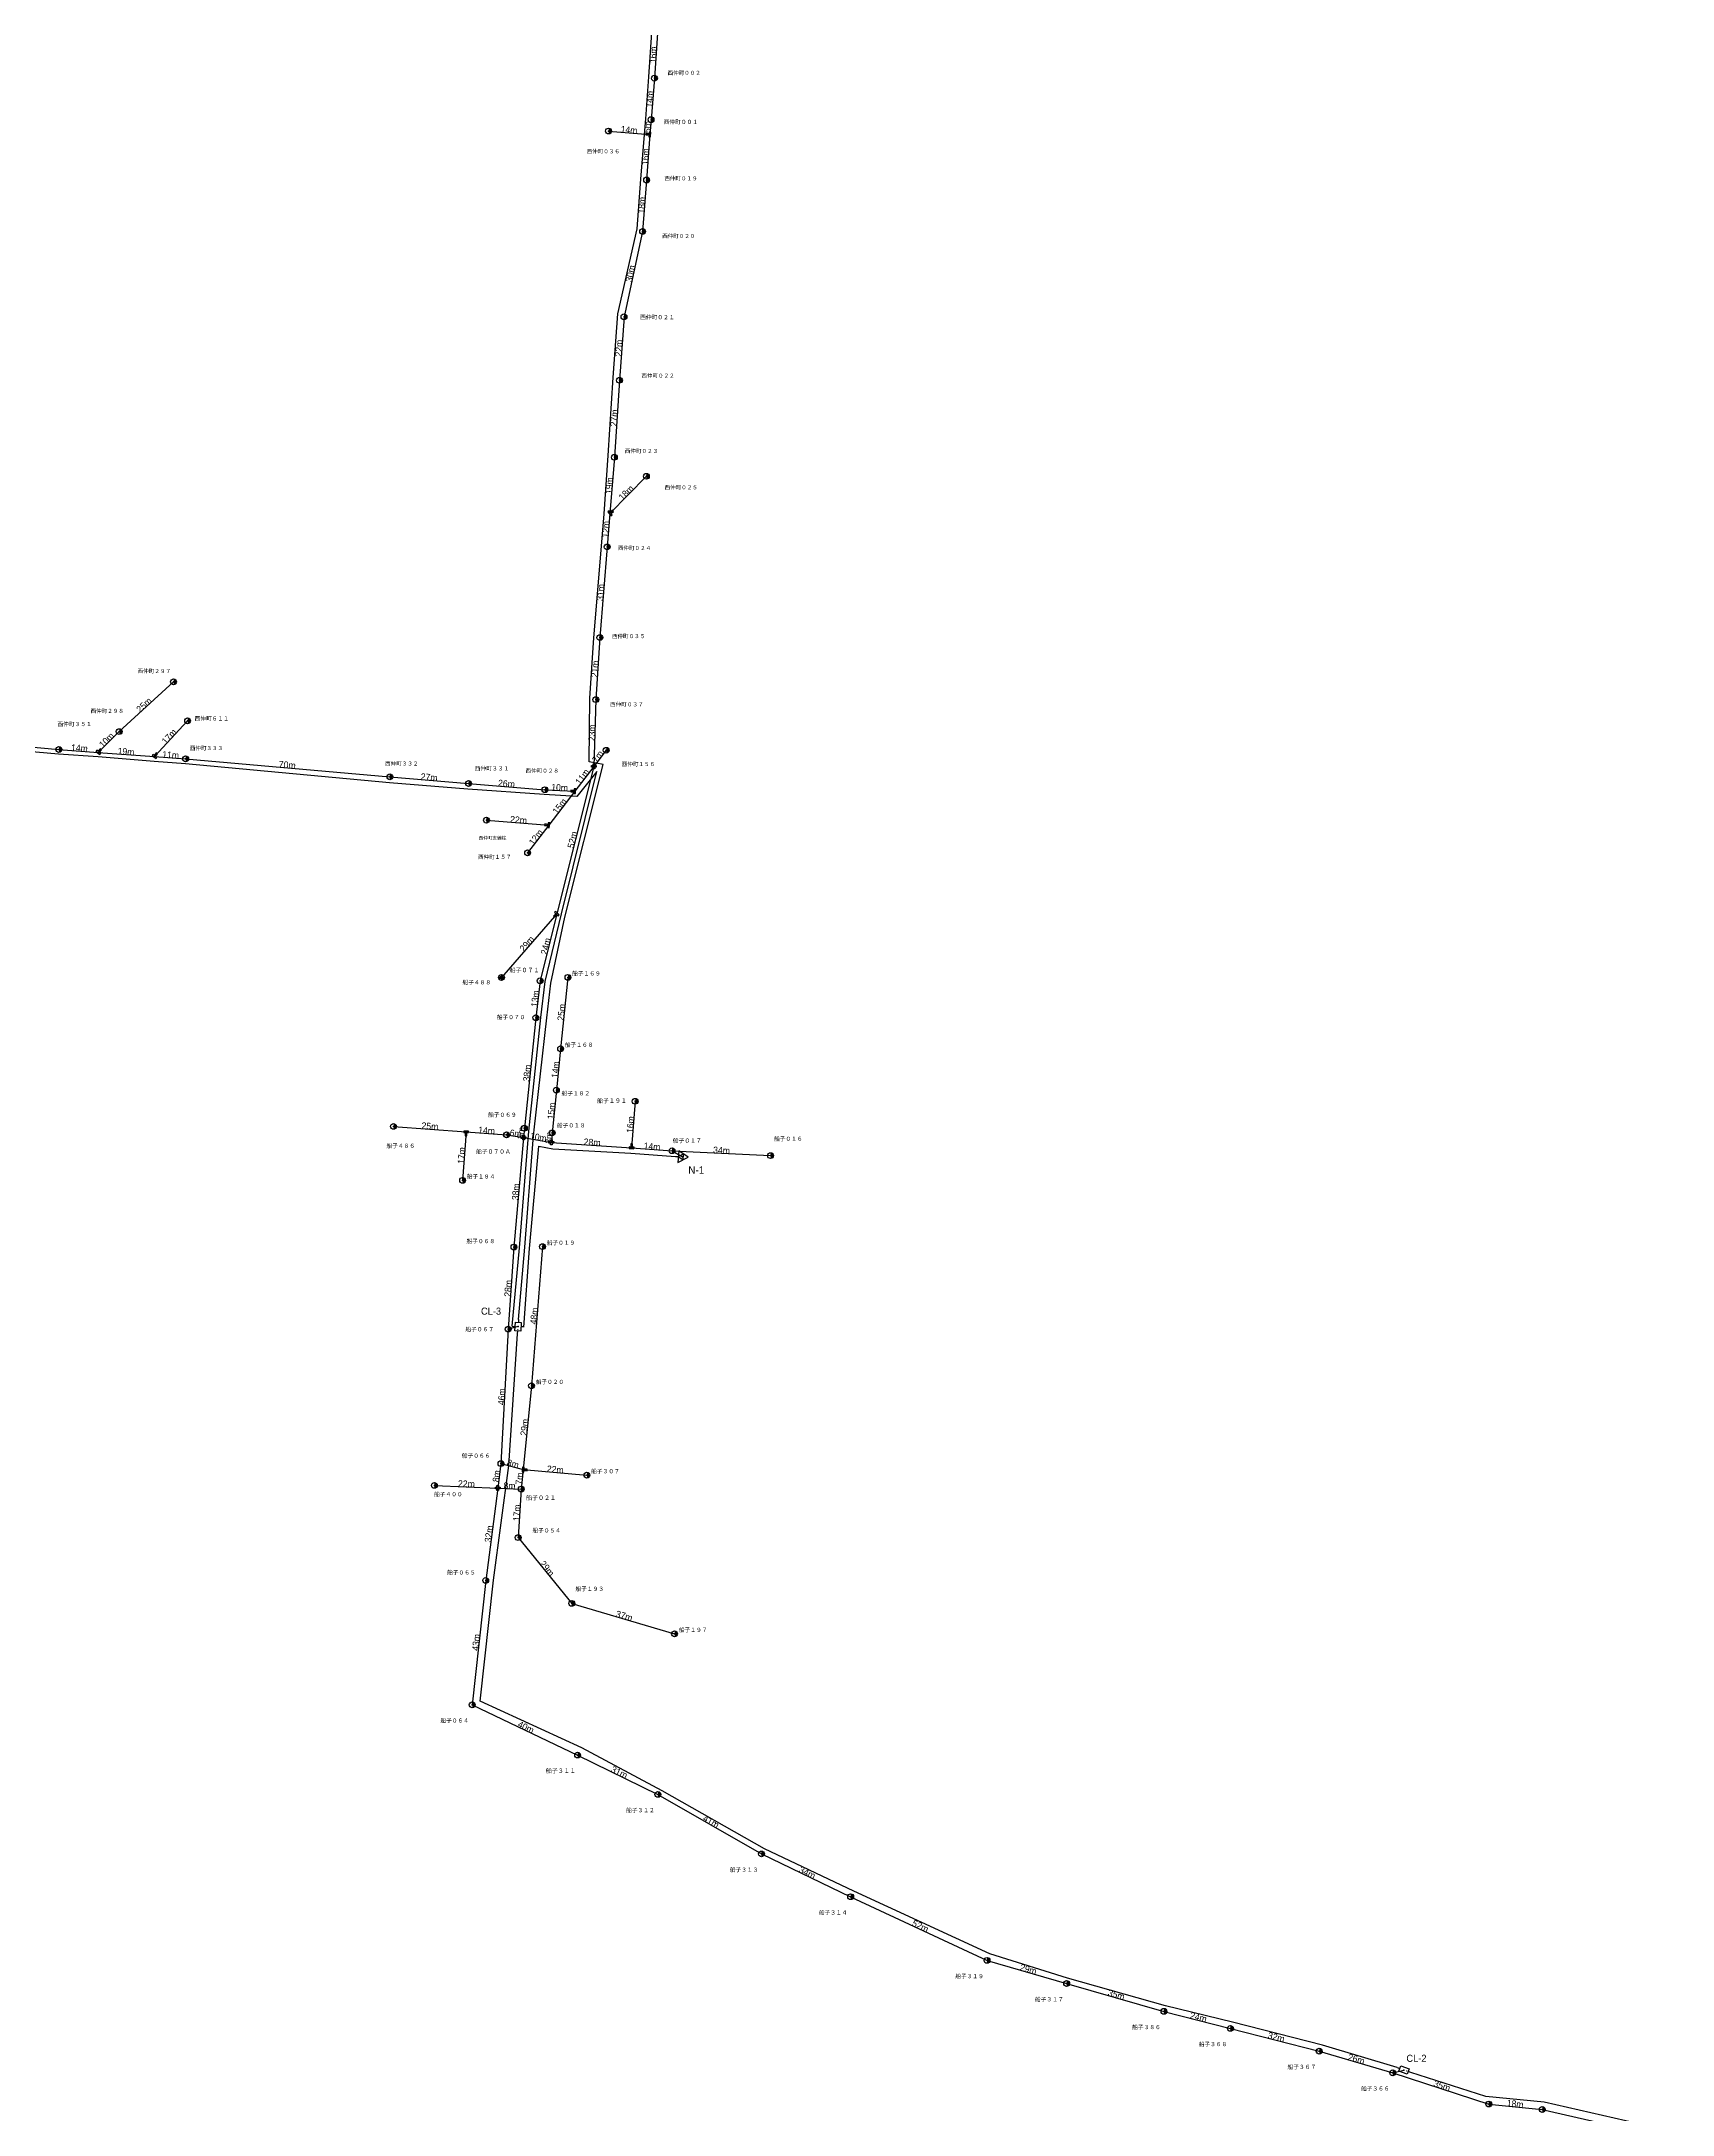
# Model space of a CAD drawing. Extents: x 11718 to 14317, y 5718 to 11395.
# Drawn here: x 12633 to 13194, y 7142 to 7855 of the extents above; entities that cross this region are included whole.
import ezdxf
from ezdxf.enums import TextEntityAlignment as Align

# ---------------------------------------------------------------- set-up
doc = ezdxf.new("R2010")
doc.units = 0
doc.layers.get('0').update_dxf_attribs({"lineweight": 25})
for name, color, linetype, lineweight in [('DROP', 6, 'Continuous', 25), ('IN', 7, 'Continuous', 25), ('KAN', 3, 'Continuous', 25), ('KPLINK', 2, 'Continuous', 25), ('LP', 2, 'Continuous', 25), ('MESSEN', 9, 'Continuous', 25), ('POLE', 7, 'Continuous', 25), ('SPAN', 7, 'Continuous', 25)]:
    doc.layers.add(name, color=color, linetype=linetype, lineweight=lineweight)
doc.styles.add('MS PGothic', font='')
doc.styles.get("Standard").update_dxf_attribs({"font": 'txt.shx', "bigfont": 'extfont2'})
doc.styles.get('MS PGothic').set_extended_font_data('ＭＳ Ｐゴシック')

# ---------------------------------------------------------------- blocks, each defined once
blk = doc.blocks.new('T_CP')
at = {"transparency": 33554687}
h = blk.add_hatch(color=256, dxfattribs=at)
edge = h.paths.add_edge_path()
edge.add_spline(control_points=[(0, -1), (0.09, -1), (0.26, -0.98), (0.51, -0.88), (0.72, -0.72), (0.88, -0.51), (0.98, -0.26), (1.01, 0), (0.98, 0.26), (0.88, 0.51), (0.72, 0.72), (0.51, 0.88), (0.26, 0.98), (0.09, 1), (0, 1)], knot_values=[0, 0, 0, 0, 0.261052, 0.522105, 0.783157, 1.04421, 1.305262, 1.566314, 1.827367, 2.088419, 2.349471, 2.610524, 2.871576, 3.132629, 3.132629, 3.132629, 3.132629], weights=[1, 1, 1, 1, 1, 1, 1, 1, 1, 1, 1, 1, 1, 1, 1], degree=3, periodic=0)
edge.add_line((0, 1), (0, 0))
edge.add_line((0, 0), (0, -1))
blk.add_circle((0, 0), 1)
blk.add_point((0, 0))
at = {"layer": 'SPAN', "flags": 1}
for tag in ['V7', 'V8', 'V1', 'V2', 'V4', 'V3', 'V5', 'V6']:
    blk.add_attdef(tag, (0, 0), '', height=0.2, dxfattribs=at)
blk = doc.blocks.new('T_BUN')
blk.add_lwpolyline([(-0.84, 0.28), (-0.84, -0.28), (-0.28, -0.28), (-0.28, -1.4), (0.28, -1.4), (0.28, -0.28), (0.84, -0.28), (0.84, 0.28), (-0.84, 0.28)], close=True)
blk.add_point((0, 0))
at = {"layer": 'SPAN', "flags": 1}
for tag in ['V2', 'V7', 'V8', 'V4', 'V3', 'V5', 'V6', 'V1']:
    blk.add_attdef(tag, (0, 0), '', height=0.2, dxfattribs=at)
blk = doc.blocks.new('J_BUN')
blk.add_lwpolyline([(-0.84, -0.28), (-0.84, 0.28), (-0.28, 0.28), (-0.28, 0.84), (0.28, 0.84), (0.28, 0.28), (0.84, 0.28), (0.84, -0.28), (0.28, -0.28), (0.28, -0.84), (-0.28, -0.84), (-0.28, -0.28), (-0.84, -0.28)], close=True)
blk.add_point((0, 0))
at = {"layer": 'SPAN', "flags": 1}
for tag in ['V2', 'V7', 'V8', 'V4', 'V3', 'V5', 'V6', 'V1']:
    blk.add_attdef(tag, (0, 0), '', height=0.2, dxfattribs=at)
blk = doc.blocks.new('D_P')
at = {"layer": 'LP'}
for p, q in [((-1, 0), (1, 0)), ((-0.71, -0.71), (0.71, 0.71)), ((-0.71, 0.71), (0.71, -0.71)), ((0, 1), (0, -1))]:
    blk.add_line(p, q, dxfattribs=at)
blk.add_circle((0, 0), 1, dxfattribs=at)
at = {"layer": 'SPAN', "flags": 1}
for tag in ['V1', 'V2', 'V3', 'V4', 'V5', 'V6', 'V7', 'V8']:
    blk.add_attdef(tag, (0, 0), '', height=0.2, dxfattribs=at)
blk = doc.blocks.new('CL_CL1')
at = {"layer": 'IN', "transparency": 33554687}
h = blk.add_hatch(color=256, dxfattribs=at)
edge = h.paths.add_edge_path()
edge.add_spline(control_points=[(1.7, 0), (1.7, 0.02), (1.7, 0.05), (1.68, 0.1), (1.64, 0.14), (1.6, 0.18), (1.55, 0.2), (1.5, 0.2), (1.45, 0.2), (1.4, 0.18), (1.36, 0.14), (1.32, 0.1), (1.3, 0.05), (1.3, 0.02), (1.3, 0)], knot_values=[0, 0, 0, 0, 0.05221, 0.104421, 0.156631, 0.208842, 0.261052, 0.313263, 0.365473, 0.417684, 0.469894, 0.522105, 0.574315, 0.626526, 0.626526, 0.626526, 0.626526], weights=[1, 1, 1, 1, 1, 1, 1, 1, 1, 1, 1, 1, 1, 1, 1], degree=3, periodic=0)
edge.add_line((1.3, 0), (1.5, 0))
edge.add_line((1.5, 0), (1.7, 0))
h = blk.add_hatch(color=256, dxfattribs=at)
edge = h.paths.add_edge_path()
edge.add_spline(control_points=[(1.3, 0), (1.3, -0.02), (1.3, -0.05), (1.32, -0.1), (1.36, -0.14), (1.4, -0.18), (1.45, -0.2), (1.5, -0.2), (1.55, -0.2), (1.6, -0.18), (1.64, -0.14), (1.68, -0.1), (1.7, -0.05), (1.7, -0.02), (1.7, 0)], knot_values=[0, 0, 0, 0, 0.05221, 0.104421, 0.156631, 0.208842, 0.261052, 0.313263, 0.365473, 0.417684, 0.469894, 0.522105, 0.574315, 0.626526, 0.626526, 0.626526, 0.626526], weights=[1, 1, 1, 1, 1, 1, 1, 1, 1, 1, 1, 1, 1, 1, 1], degree=3, periodic=0)
edge.add_line((1.7, 0), (1.5, 0))
edge.add_line((1.5, 0), (1.3, 0))
for p, q in [((0, 0), (1, 0)), ((5, 0), (4, 0))]:
    blk.add_line(p, q)
blk.add_lwpolyline([(1, -1), (1, 1), (4, 1), (4, -1), (1, -1)], close=True)
blk.add_point((2.5, 0))
at = {"layer": 'SPAN', "flags": 1}
for tag in ['V8', 'V7', 'V6', 'V5', 'V4', 'V3', 'V2', 'V1']:
    blk.add_attdef(tag, (0, 0), '', height=0.2, dxfattribs=at)
blk = doc.blocks.new('CL_CL2')
at = {"layer": 'IN', "transparency": 33554687}
h = blk.add_hatch(color=256, dxfattribs=at)
edge = h.paths.add_edge_path()
edge.add_spline(control_points=[(1.7, 0), (1.7, 0.02), (1.7, 0.05), (1.68, 0.1), (1.64, 0.14), (1.6, 0.18), (1.55, 0.2), (1.5, 0.2), (1.45, 0.2), (1.4, 0.18), (1.36, 0.14), (1.32, 0.1), (1.3, 0.05), (1.3, 0.02), (1.3, 0)], knot_values=[0, 0, 0, 0, 0.05221, 0.104421, 0.156631, 0.208842, 0.261052, 0.313263, 0.365473, 0.417684, 0.469894, 0.522105, 0.574315, 0.626526, 0.626526, 0.626526, 0.626526], weights=[1, 1, 1, 1, 1, 1, 1, 1, 1, 1, 1, 1, 1, 1, 1], degree=3, periodic=0)
edge.add_line((1.3, 0), (1.5, 0))
edge.add_line((1.5, 0), (1.7, 0))
h = blk.add_hatch(color=256, dxfattribs=at)
edge = h.paths.add_edge_path()
edge.add_spline(control_points=[(1.3, 0), (1.3, -0.02), (1.3, -0.05), (1.32, -0.1), (1.36, -0.14), (1.4, -0.18), (1.45, -0.2), (1.5, -0.2), (1.55, -0.2), (1.6, -0.18), (1.64, -0.14), (1.68, -0.1), (1.7, -0.05), (1.7, -0.02), (1.7, 0)], knot_values=[0, 0, 0, 0, 0.05221, 0.104421, 0.156631, 0.208842, 0.261052, 0.313263, 0.365473, 0.417684, 0.469894, 0.522105, 0.574315, 0.626526, 0.626526, 0.626526, 0.626526], weights=[1, 1, 1, 1, 1, 1, 1, 1, 1, 1, 1, 1, 1, 1, 1], degree=3, periodic=0)
edge.add_line((1.7, 0), (1.5, 0))
edge.add_line((1.5, 0), (1.3, 0))
for p, q in [((0, 0), (1, 0)), ((2.5, 2), (2.5, 1)), ((5, 0), (4, 0)), ((2.5, -2), (2.5, -1))]:
    blk.add_line(p, q)
blk.add_lwpolyline([(1, -1), (1, 1), (4, 1), (4, -1), (1, -1)], close=True)
blk.add_point((2.5, 0))
at = {"layer": 'SPAN', "flags": 1}
for tag in ['V8', 'V7', 'V6', 'V5', 'V4', 'V3', 'V2', 'V1']:
    blk.add_attdef(tag, (0, 0), '', height=0.2, dxfattribs=at)
blk = doc.blocks.new('NODE_NODE1')
blk.add_line((0, 0), (1, 0))
for points in [[(1, -2), (4.46, 0), (1, 2), (1, -2)], [(2.73, 1), (1, 0), (2.73, -1), (2.73, 1)]]:
    blk.add_lwpolyline(points, close=True)
blk.add_point((2.5, 0))
at = {"layer": 'SPAN', "flags": 1}
for tag in ['V2', 'V3', 'V5', 'V6', 'V4', 'V8', 'V7', 'V1']:
    blk.add_attdef(tag, (0, 0), '', height=0.2, dxfattribs=at)

msp = doc.modelspace()

# ---------------------------------------------------------------- linework, layer by layer
at = {"layer": 'DROP'}
msp.add_lwpolyline([(12799.02, 7412.62), (12800.91, 7439.64), (12804.12, 7474.88), (12808.95, 7473.91), (12835.83, 7472.47), (12851.12, 7471.34)], dxfattribs=at)
at = {"layer": 'KAN'}
for points in [[(12797.19, 7415.25), (12799.39, 7440.07), (12802.24, 7477.03), (12802.56, 7480.46), (12806.94, 7519), (12808.27, 7530.97), (12813.11, 7553.59), (12826.32, 7606.16), (12821.5, 7607.05), (12821.68, 7628.95), (12823.13, 7649.79), (12825.77, 7681.32), (12826.67, 7692.44), (12828.02, 7712.46), (12829.68, 7739.29), (12831.35, 7761.25), (12838.02, 7790.48), (12839.25, 7807.57), (12840.48, 7822.99), (12840.96, 7828.31), (12841.99, 7842.75), (12843.07, 7858.11)], [(12795.03, 7412.88), (12797.48, 7439.84), (12800.77, 7480.04), (12804.9, 7519.14), (12806.3, 7531.51), (12811.93, 7554.74), (12824.09, 7603.74), (12817.27, 7595.21), (12805.97, 7595.88), (12779.8, 7597.67), (12752.78, 7599.87), (12682.6, 7606.45), (12671.84, 7607.2), (12652.59, 7608.76), (12638.95, 7609.72), (12611.61, 7612.15)], [(13099.37, 7157.78), (13073.66, 7165.51), (13042.76, 7173.41), (13019.68, 7179.08), (12985.97, 7188.56), (12959.28, 7196.98), (12912.48, 7218.45), (12881.75, 7233.01), (12846.64, 7253.02), (12818.9, 7267.76), (12784.02, 7283.85), (12788.62, 7325.47), (12793.87, 7364.97), (12796.86, 7410.26)], [(13194.1, 7135.77), (13149.96, 7145.85), (13129.88, 7147.8), (13104.09, 7156.13)]]:
    msp.add_lwpolyline(points, dxfattribs=at)
at = {"layer": 'KPLINK'}
for p, q in [((12849.99, 7473.27), (12853.61, 7471.16)), ((12797.02, 7412.75), (12793.61, 7411.87)), ((13097.86, 7155.99), (13101.73, 7156.95))]:
    msp.add_line(p, q, dxfattribs=at)
at = {"layer": 'MESSEN'}
for p, q in [((12845.01, 7857.88), (12843.93, 7842.33)), ((12843.93, 7842.33), (12842.76, 7828.06)), ((12842.76, 7828.06), (12842.39, 7822.96)), ((12828.14, 7824.15), (12842.39, 7822.96)), ((12842.39, 7822.96), (12841.25, 7807.3)), ((12841.25, 7807.3), (12839.85, 7789.59)), ((12839.85, 7789.59), (12833.46, 7760.25)), ((12833.46, 7760.25), (12831.91, 7738.38)), ((12831.91, 7738.38), (12830.16, 7711.88)), ((12830.16, 7711.88), (12828.61, 7692.58)), ((12841.17, 7705.35), (12828.61, 7692.58)), ((12828.61, 7692.58), (12827.68, 7681.05)), ((12827.68, 7681.05), (12825.16, 7649.85)), ((12825.16, 7649.85), (12823.78, 7628.49)), ((12678.53, 7634.61), (12659.83, 7617.49)), ((12823.78, 7628.49), (12823.1, 7605.54)), ((12683.36, 7621.2), (12671.98, 7608.9)), ((12611.83, 7613.92), (12639.11, 7611.34)), ((12659.83, 7617.49), (12652.65, 7610.34)), ((12639.11, 7611.34), (12652.65, 7610.34)), ((12652.65, 7610.34), (12671.98, 7608.9)), ((12671.98, 7608.9), (12682.69, 7608.11)), ((12682.69, 7608.11), (12752.91, 7601.93)), ((12823.1, 7605.54), (12810.39, 7554.82)), ((12823.1, 7605.54), (12816.56, 7596.99)), ((12827.34, 7611.07), (12823.1, 7605.54)), ((12752.91, 7601.93), (12780, 7599.65)), ((12780, 7599.65), (12806.28, 7597.51)), ((12806.28, 7597.51), (12816.56, 7596.99)), ((12816.56, 7596.99), (12807.58, 7585.26)), ((12786.14, 7587.01), (12807.58, 7585.26)), ((12807.58, 7585.26), (12800.32, 7575.77)), ((12810.39, 7554.82), (12791.31, 7532.88)), ((12810.39, 7554.82), (12804.61, 7531.74)), ((12814.19, 7532.93), (12811.66, 7508.36)), ((12804.61, 7531.74), (12803.15, 7519.04)), ((12803.15, 7519.04), (12799.18, 7480.99)), ((12811.66, 7508.36), (12810.2, 7494.13)), ((12810.2, 7494.13), (12808.74, 7479.4)), ((12837.31, 7490.29), (12836.05, 7474.24)), ((12754.18, 7481.65), (12779.16, 7479.78)), ((12779.16, 7479.78), (12777.94, 7463.08)), ((12779.16, 7479.78), (12793.08, 7478.74)), ((12793.08, 7478.74), (12798.9, 7477.81)), ((12798.9, 7477.81), (12795.6, 7440.13)), ((12799.18, 7480.99), (12798.9, 7477.81)), ((12798.9, 7477.81), (12808.47, 7476.14)), ((12808.74, 7479.4), (12808.47, 7476.14)), ((12808.47, 7476.14), (12836.05, 7474.24)), ((12836.05, 7474.24), (12849.99, 7473.27)), ((12849.99, 7473.27), (12883.86, 7471.58)), ((12805.42, 7440.27), (12801.65, 7392.41)), ((12795.6, 7440.13), (12793.61, 7411.87)), ((12793.61, 7411.87), (12791.14, 7365.6)), ((12801.65, 7392.41), (12798.77, 7363.58)), ((12791.14, 7365.6), (12790.05, 7357.2)), ((12791.14, 7365.6), (12798.77, 7363.58)), ((12798.77, 7363.58), (12798.12, 7356.87)), ((12798.77, 7363.58), (12820.69, 7361.64)), ((12768.23, 7358.11), (12790.05, 7357.2)), ((12790.05, 7357.2), (12785.91, 7325.42)), ((12790.05, 7357.2), (12798.12, 7356.87)), ((12798.12, 7356.87), (12797.06, 7340.14)), ((12797.06, 7340.14), (12815.5, 7317.52)), ((12785.91, 7325.42), (12781.25, 7282.61)), ((12815.5, 7317.52), (12850.85, 7307.05)), ((12781.25, 7282.61), (12817.5, 7265.32)), ((12817.5, 7265.32), (12845.12, 7251.78)), ((12845.12, 7251.78), (12880.75, 7231.31)), ((12880.75, 7231.31), (12911.42, 7216.58)), ((12911.42, 7216.58), (12958.32, 7194.68)), ((12958.32, 7194.68), (12985.71, 7186.72)), ((12985.71, 7186.72), (13019.17, 7177.14)), ((13019.17, 7177.14), (13042.04, 7171.27)), ((13042.04, 7171.27), (13072.58, 7163.44)), ((13072.58, 7163.44), (13097.86, 7155.99)), ((13097.86, 7155.99), (13130.91, 7145.24)), ((13130.91, 7145.24), (13149.29, 7143.38)), ((13149.29, 7143.38), (13192.97, 7133.43))]:
    msp.add_line(p, q, dxfattribs=at)

# ---------------------------------------------------------------- block references
msp.add_blockref('D_P', (12791.31, 7532.88))
at = {"layer": 'DROP', "rotation": 355.7869969877821}
msp.add_blockref('NODE_NODE1', (12851.12, 7471.34), dxfattribs=at)
at = {"layer": 'KAN'}
for name, p, rotation in [('CL_CL2', (12796.86, 7410.26), 86.22908142312203), ('CL_CL1', (13104.09, 7156.13), 160.8011076904251)]:
    msp.add_blockref(name, p, dxfattribs=dict(at, rotation=rotation))
at = {"layer": 'POLE'}
for name, p in [('T_CP', (12843.93, 7842.33)), ('T_CP', (12842.76, 7828.06)), ('T_CP', (12828.14, 7824.15)), ('T_CP', (12841.25, 7807.3)), ('T_CP', (12839.85, 7789.59)), ('T_CP', (12833.46, 7760.25)), ('T_CP', (12831.91, 7738.38)), ('T_CP', (12830.16, 7711.88)), ('T_CP', (12841.17, 7705.35)), ('T_CP', (12827.68, 7681.05)), ('T_CP', (12825.16, 7649.85)), ('T_CP', (12678.53, 7634.61)), ('T_CP', (12823.78, 7628.49)), ('T_CP', (12683.36, 7621.2)), ('T_CP', (12639.11, 7611.34)), ('T_CP', (12659.83, 7617.49)), ('T_CP', (12827.34, 7611.07)), ('T_CP', (12682.69, 7608.11)), ('J_BUN', (12823.1, 7605.54)), ('T_CP', (12752.91, 7601.93)), ('T_CP', (12780, 7599.65)), ('T_CP', (12806.28, 7597.51)), ('T_CP', (12786.14, 7587.01)), ('T_CP', (12800.32, 7575.77)), ('T_CP', (12814.19, 7532.93)), ('T_CP', (12804.61, 7531.74)), ('T_CP', (12803.15, 7519.04)), ('T_CP', (12811.66, 7508.36)), ('T_CP', (12810.2, 7494.13)), ('T_CP', (12837.31, 7490.29)), ('T_CP', (12754.18, 7481.65)), ('T_BUN', (12779.16, 7479.78)), ('T_CP', (12793.08, 7478.74)), ('J_BUN', (12798.9, 7477.81)), ('T_CP', (12799.18, 7480.99)), ('J_BUN', (12808.47, 7476.14)), ('T_CP', (12808.74, 7479.4)), ('T_CP', (12849.99, 7473.27)), ('T_CP', (12883.86, 7471.58)), ('T_CP', (12777.94, 7463.08)), ('T_CP', (12795.6, 7440.13)), ('T_CP', (12805.42, 7440.27)), ('T_CP', (12793.61, 7411.87)), ('T_CP', (12801.65, 7392.41)), ('T_CP', (12791.14, 7365.6)), ('T_CP', (12820.69, 7361.64)), ('T_CP', (12768.23, 7358.11)), ('J_BUN', (12790.05, 7357.2)), ('T_CP', (12798.12, 7356.87)), ('T_CP', (12797.06, 7340.14)), ('T_CP', (12785.91, 7325.42)), ('T_CP', (12815.5, 7317.52)), ('T_CP', (12850.85, 7307.05)), ('T_CP', (12781.25, 7282.61)), ('T_CP', (12817.5, 7265.32)), ('T_CP', (12845.12, 7251.78)), ('T_CP', (12880.75, 7231.31)), ('T_CP', (12911.42, 7216.58)), ('T_CP', (12958.32, 7194.68)), ('T_CP', (12985.71, 7186.72)), ('T_CP', (13019.17, 7177.14)), ('T_CP', (13042.04, 7171.27)), ('T_CP', (13072.58, 7163.44)), ('T_CP', (13097.86, 7155.99)), ('T_CP', (13130.91, 7145.24)), ('T_CP', (13149.29, 7143.38))]:
    msp.add_blockref(name, p, dxfattribs=at)
for p, rotation in [((12842.39, 7822.96), 265.0628353030825), ((12828.61, 7692.58), 127.8448610648633), ((12652.65, 7610.34), 141.6055185864135), ((12671.98, 7608.9), 144.9630059208975), ((12816.56, 7596.99), 268.1999121254515), ((12807.58, 7585.26), 261.5439085700056), ((12810.39, 7554.82), 315.3208770431278), ((12836.05, 7474.24), 176.6001888782879), ((12798.77, 7363.58), 84.70032936974114)]:
    msp.add_blockref('T_BUN', p, dxfattribs=dict(at, rotation=rotation))

# ---------------------------------------------------------------- texts
at = {"layer": 'DROP', "style": 'MS PGothic'}
msp.add_text('N-1', height=2.606, dxfattribs=at).set_placement((12855.57, 7464.55), align=Align.BOTTOM_LEFT)
at = {"layer": 'KAN', "style": 'MS PGothic'}
for s, p in [('CL-3', (12784.28, 7416.13)), ('CL-2', (13102.57, 7159.04))]:
    msp.add_text(s, height=2.436, dxfattribs=at).set_placement(p, align=Align.BOTTOM_LEFT)
at = {"layer": 'POLE', "style": 'MS PGothic'}
for s, height, p in [('西仲町００２', 1.361, (12848.44, 7843.09)), ('西仲町００１', 1.412, (12847.08, 7826.14)), ('西仲町０３６', 1.361, (12820.61, 7816.06)), ('西仲町０１９', 1.363, (12847.32, 7806.76)), ('西仲町０２０', 1.356, (12846.61, 7786.93)), ('西仲町０２１', 1.412, (12838.99, 7758.97)), ('西仲町０２２', 1.361, (12839.44, 7738.89)), ('西仲町０２３', 1.364, (12833.76, 7712.96)), ('西仲町０２５', 1.361, (12847.41, 7700.44)), ('西仲町０２４', 1.357, (12831.38, 7679.56)), ('西仲町０３５', 1.361, (12829.33, 7649.24)), ('西仲町２９７', 1.37, (12666.16, 7637.23)), ('西仲町０３７', 1.37, (12828.68, 7625.76)), ('西仲町３５１', 1.412, (12638.56, 7618.96)), ('西仲町２９８', 1.363, (12649.98, 7623.53)), ('西仲町６１１', 1.412, (12685.74, 7620.86)), ('西仲町３３３', 1.364, (12684.13, 7610.72)), ('西仲町３３２', 1.361, (12751.29, 7605.41)), ('西仲町３３１', 1.412, (12782.11, 7603.69)), ('西仲町０２８', 1.363, (12799.61, 7602.94)), ('西仲町１５６', 1.361, (12832.71, 7605.22)), ('西仲町支線柱', 1.136, (12783.44, 7579.98)), ('西仲町１５７', 1.37, (12783.25, 7573.28)), ('船子０７１', 1.469, (12794.09, 7534.27)), ('船子１６９', 1.404, (12815.63, 7533.15)), ('船子４８８', 1.404, (12777.92, 7530.1)), ('船子０７０', 1.396, (12789.72, 7518.13)), ('船子１６８', 1.404, (12813.1, 7508.59)), ('船子１８２', 1.402, (12811.98, 7491.9)), ('船子１９１', 1.469, (12824.16, 7489.31)), ('船子０６９', 1.404, (12786.71, 7484.51)), ('船子４８６', 1.402, (12751.77, 7473.84)), ('船子０１８', 1.404, (12810.38, 7480.88)), ('船子０１７', 1.414, (12850.26, 7475.61)), ('船子０１６', 1.402, (12885.06, 7476.26)), ('船子０７０Ａ', 1.42, (12782.57, 7471.85)), ('船子１８４', 1.397, (12779.38, 7463.3)), ('船子０６８', 1.404, (12779.29, 7441.04)), ('船子０１９', 1.404, (12806.86, 7440.49)), ('船子０６７', 1.414, (12778.87, 7410.71)), ('船子０２０', 1.396, (12803.09, 7392.63)), ('船子０６６', 1.402, (12777.69, 7367.22)), ('船子３０７', 1.414, (12822.13, 7361.86)), ('船子４００', 1.396, (12768.17, 7353.97)), ('船子０２１', 1.469, (12799.78, 7352.69)), ('船子０５４', 1.397, (12801.98, 7341.5)), ('船子０６５', 1.402, (12772.61, 7327.03)), ('船子１９３', 1.406, (12816.76, 7321.4)), ('船子１９７', 1.414, (12852.29, 7307.27)), ('船子０６４', 1.397, (12770.33, 7276.06)), ('船子３１１', 1.469, (12806.58, 7258.75)), ('船子３１２', 1.402, (12834.2, 7245.23)), ('船子３１３', 1.406, (12869.83, 7224.75)), ('船子３１４', 1.397, (12900.5, 7210.02)), ('船子３１９', 1.404, (12947.4, 7188.12)), ('船子３１７', 1.414, (12974.79, 7180.16)), ('船子３８６', 1.402, (13008.25, 7170.58)), ('船子３６８', 1.404, (13031.12, 7164.72)), ('船子３６７', 1.414, (13061.66, 7156.88)), ('船子３６６', 1.402, (13086.94, 7149.43))]:
    msp.add_text(s, height=height, dxfattribs=at).set_placement(p, align=Align.BOTTOM_LEFT)
at = {"layer": 'SPAN', "style": 'MS PGothic'}
for s, height, rotation, p in [('16m', 2.252, 86, (12843.48, 7850.38)), ('14m', 2.252, 85, (12842.33, 7835.12)), ('14m', 2.252, 355, (12835.2, 7824.56)), ('5m', 2.253, 86, (12841.57, 7825.52)), ('16m', 2.252, 86, (12840.83, 7815.35)), ('18m', 2.252, 85, (12839.56, 7798.64)), ('30m', 2.285, 78, (12835.67, 7775.11)), ('22m', 2.285, 86, (12831.69, 7749.43)), ('27m', 2.285, 86, (12830.05, 7725.42)), ('19m', 2.252, 85, (12828.37, 7702.13)), ('18m', 2.252, 45, (12834.21, 7699.69)), ('12m', 2.252, 85, (12827.17, 7687.11)), ('31m', 2.285, 85, (12825.41, 7665.38)), ('21m', 2.285, 86, (12823.46, 7639.03)), ('25m', 2.285, 42, (12668.37, 7626.67)), ('23m', 2.285, 88, (12822.45, 7617.07)), ('14m', 2.252, 356, (12646.16, 7611.82)), ('10m', 2.252, 45, (12655.48, 7614.58)), ('19m', 2.252, 356, (12662.19, 7610.63)), ('17m', 2.252, 47, (12677.02, 7615.82)), ('11m', 2.252, 356, (12677.54, 7609.49)), ('70m', 2.308, 355, (12717.64, 7606.04)), ('11m', 2.252, 53, (12819.11, 7601.96)), ('7m', 2.285, 53, (12824.44, 7608.93)), ('27m', 2.285, 355, (12766.44, 7601.79)), ('26m', 2.285, 355, (12793.04, 7599.59)), ('10m', 2.252, 357, (12811.32, 7598.26)), ('15m', 2.252, 53, (12811.35, 7591.83)), ('22m', 2.285, 355, (12797.19, 7587.11)), ('12m', 2.252, 53, (12803.17, 7581.15)), ('52m', 2.285, 76, (12815.74, 7580.28)), ('29m', 2.285, 49, (12800.07, 7544.48)), ('24m', 2.285, 76, (12806.56, 7543.63)), ('13m', 2.252, 83, (12802.9, 7525.61)), ('25m', 2.285, 84, (12811.95, 7520.9)), ('38m', 2.285, 84, (12800.16, 7499.99)), ('14m', 2.252, 84, (12809.92, 7501.19)), ('25m', 2.285, 356, (12766.72, 7481.72)), ('15m', 2.252, 84, (12808.49, 7486.96)), ('16m', 2.252, 86, (12835.68, 7482.29)), ('14m', 2.252, 356, (12786.21, 7480.25)), ('6m', 2.208, 351, (12796.19, 7479.25)), ('3m', 2.253, 85, (12798.04, 7479.39)), ('10m', 2.252, 350, (12804, 7477.94)), ('3m', 2.253, 85, (12807.6, 7477.72)), ('28m', 2.285, 356, (12822.5, 7476.18)), ('14m', 2.252, 356, (12843.1, 7474.75)), ('17m', 2.252, 86, (12777.56, 7471.63)), ('34m', 2.285, 357, (12867.02, 7473.42)), ('38m', 2.285, 85, (12796.26, 7459.15)), ('28m', 2.285, 86, (12793.59, 7425.9)), ('48m', 2.263, 85, (12802.54, 7416.41)), ('46m', 2.263, 87, (12791.37, 7388.62)), ('29m', 2.285, 84, (12799.22, 7378.11)), ('8m', 2.245, 83, (12789.57, 7361.3)), ('8m', 2.245, 345, (12795.26, 7365.54)), ('7m', 2.285, 84, (12797.46, 7360.45)), ('22m', 2.285, 355, (12809.82, 7363.61)), ('22m', 2.285, 358, (12779.26, 7358.65)), ('8m', 2.245, 358, (12794.08, 7358.03)), ('17m', 2.252, 86, (12796.6, 7348.69)), ('32m', 2.285, 83, (12786.98, 7341.41)), ('29m', 2.285, 309, (12806.99, 7329.54)), ('37m', 2.285, 344, (12833.52, 7313.22)), ('43m', 2.263, 84, (12782.58, 7304.09)), ('40m', 2.263, 334, (12799.73, 7274.9)), ('31m', 2.285, 334, (12831.86, 7259.39)), ('41m', 2.263, 330, (12863.39, 7242.43)), ('34m', 2.285, 334, (12896.51, 7224.85)), ('52m', 2.285, 335, (12935.4, 7206.48)), ('29m', 2.285, 344, (12972.53, 7191.59)), ('35m', 2.285, 344, (13002.81, 7182.86)), ('24m', 2.285, 346, (13031.04, 7175.13)), ('32m', 2.285, 346, (13057.79, 7168.27)), ('26m', 2.285, 344, (13085.33, 7160.72)), ('35m', 2.285, 342, (13114.81, 7151.52)), ('18m', 2.252, 354, (13139.97, 7145.33))]:
    msp.add_text(s, height=height, rotation=rotation, dxfattribs=at).set_placement(p, align=Align.MIDDLE_CENTER)

doc.saveas('drawing.dxf')
